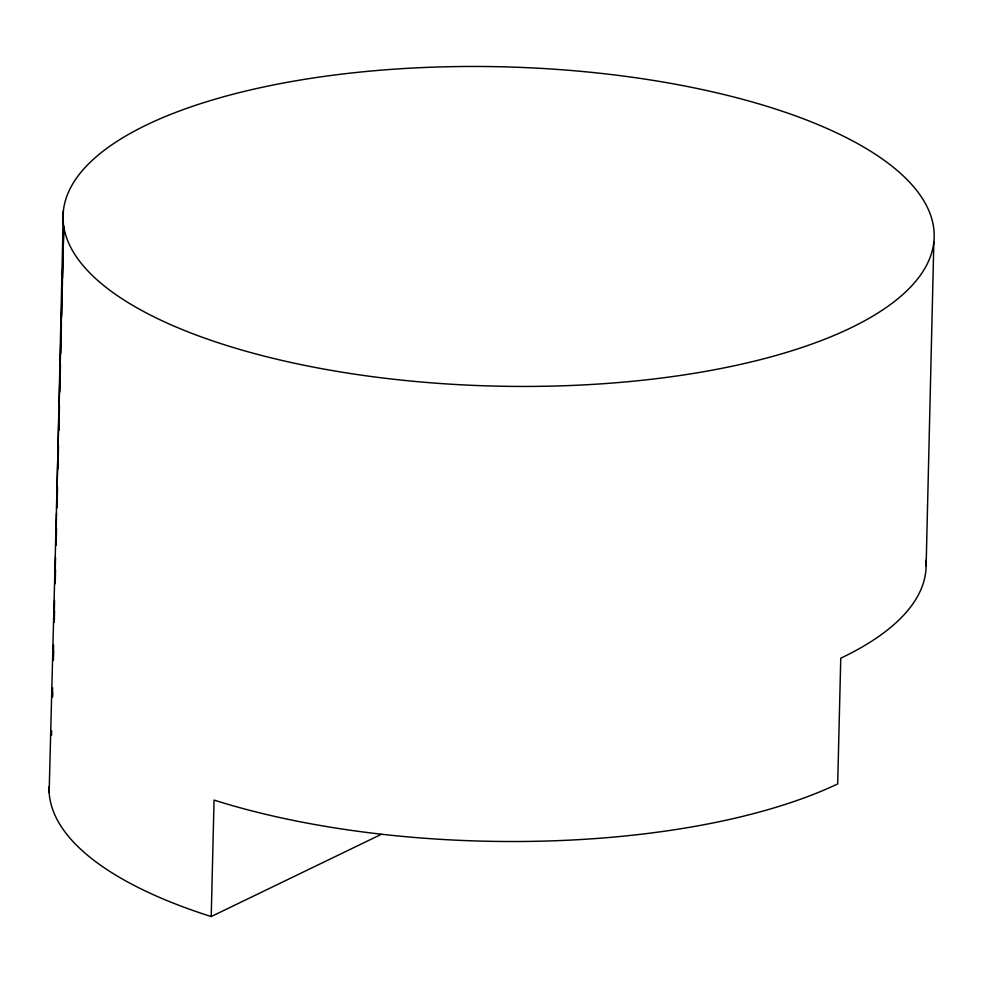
<?xml version="1.0" encoding="UTF-8"?>
<svg xmlns="http://www.w3.org/2000/svg" width="983" height="983" viewBox="0 0 983 983"><rect width="100%" height="100%" fill="white"/><g stroke="black" fill="none" stroke-linecap="round" stroke-linejoin="round"><path stroke-width="1.47" d="M51.521 735.309L51.62 730.713M52.382 696.984L52.59 687.781M53.217 660.183L53.561 644.848M54.077 621.846L54.556 600.38M54.937 583.521L55.527 557.447M55.81 545.184L56.535 512.991M56.633 508.383L63.342 210.94M52.492 697.033L52.603 692.437M53.377 660.257L53.586 651.065M54.286 621.944L54.544 611.217M55.208 583.644L55.54 569.845M56.117 545.332L56.523 528.473M57.039 507.031L57.518 487.101M57.96 468.719L58.501 445.729M58.869 430.407L59.459 405.893M59.791 392.106L60.455 364.521M60.7 353.794L61.438 323.149M61.585 317.017L62.433 281.777M62.507 278.717L63.748 226.618L49.15 792.482M381.281 834.346L211.21 916.549L214.061 800.088A435.702 159.688 1.4 0 0 837.688 783.918L840.76 658.18A435.702 159.688 1.4 0 0 925.949 560.224M926.133 565.839L933.85 241.965A435.702 159.688 1.4 0 0 295.871 80.79A435.702 159.688 1.4 0 0 266.074 356.596A435.702 159.688 1.4 0 0 933.85 241.965M211.21 916.549A435.702 159.688 1.4 0 1 49.064 786.695"/></g></svg>
